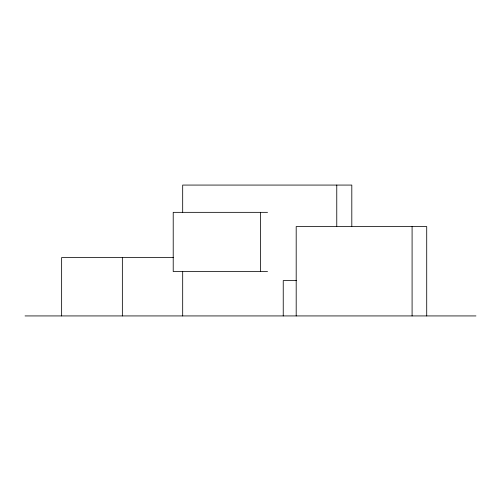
<?xml version="1.0" encoding="UTF-8"?>
<svg xmlns="http://www.w3.org/2000/svg" width="501" height="501" viewBox="0 0 501 501"><rect width="100%" height="100%" fill="white"/><g stroke="black" fill="none" stroke-linecap="round" stroke-linejoin="round"><path stroke-width="0.75" d="M267.534 212.343L173.214 212.343L173.214 271.536L267.534 271.536M173.49 257.552L61.636 257.552L61.636 315.931M296.529 280.598L283.24 280.598L283.24 315.931M25.05 315.931L475.95 315.931M426.714 315.931L426.714 226.558L296.191 226.558L296.191 315.931M412.091 226.558L412.091 315.931M351.808 226.352L351.808 185.069L182.683 185.069L182.683 212.336M336.766 185.069L336.766 226.352M260.601 212.343L260.601 271.536M182.683 271.529L182.683 315.931M122.357 257.552L122.357 315.931"/></g></svg>
